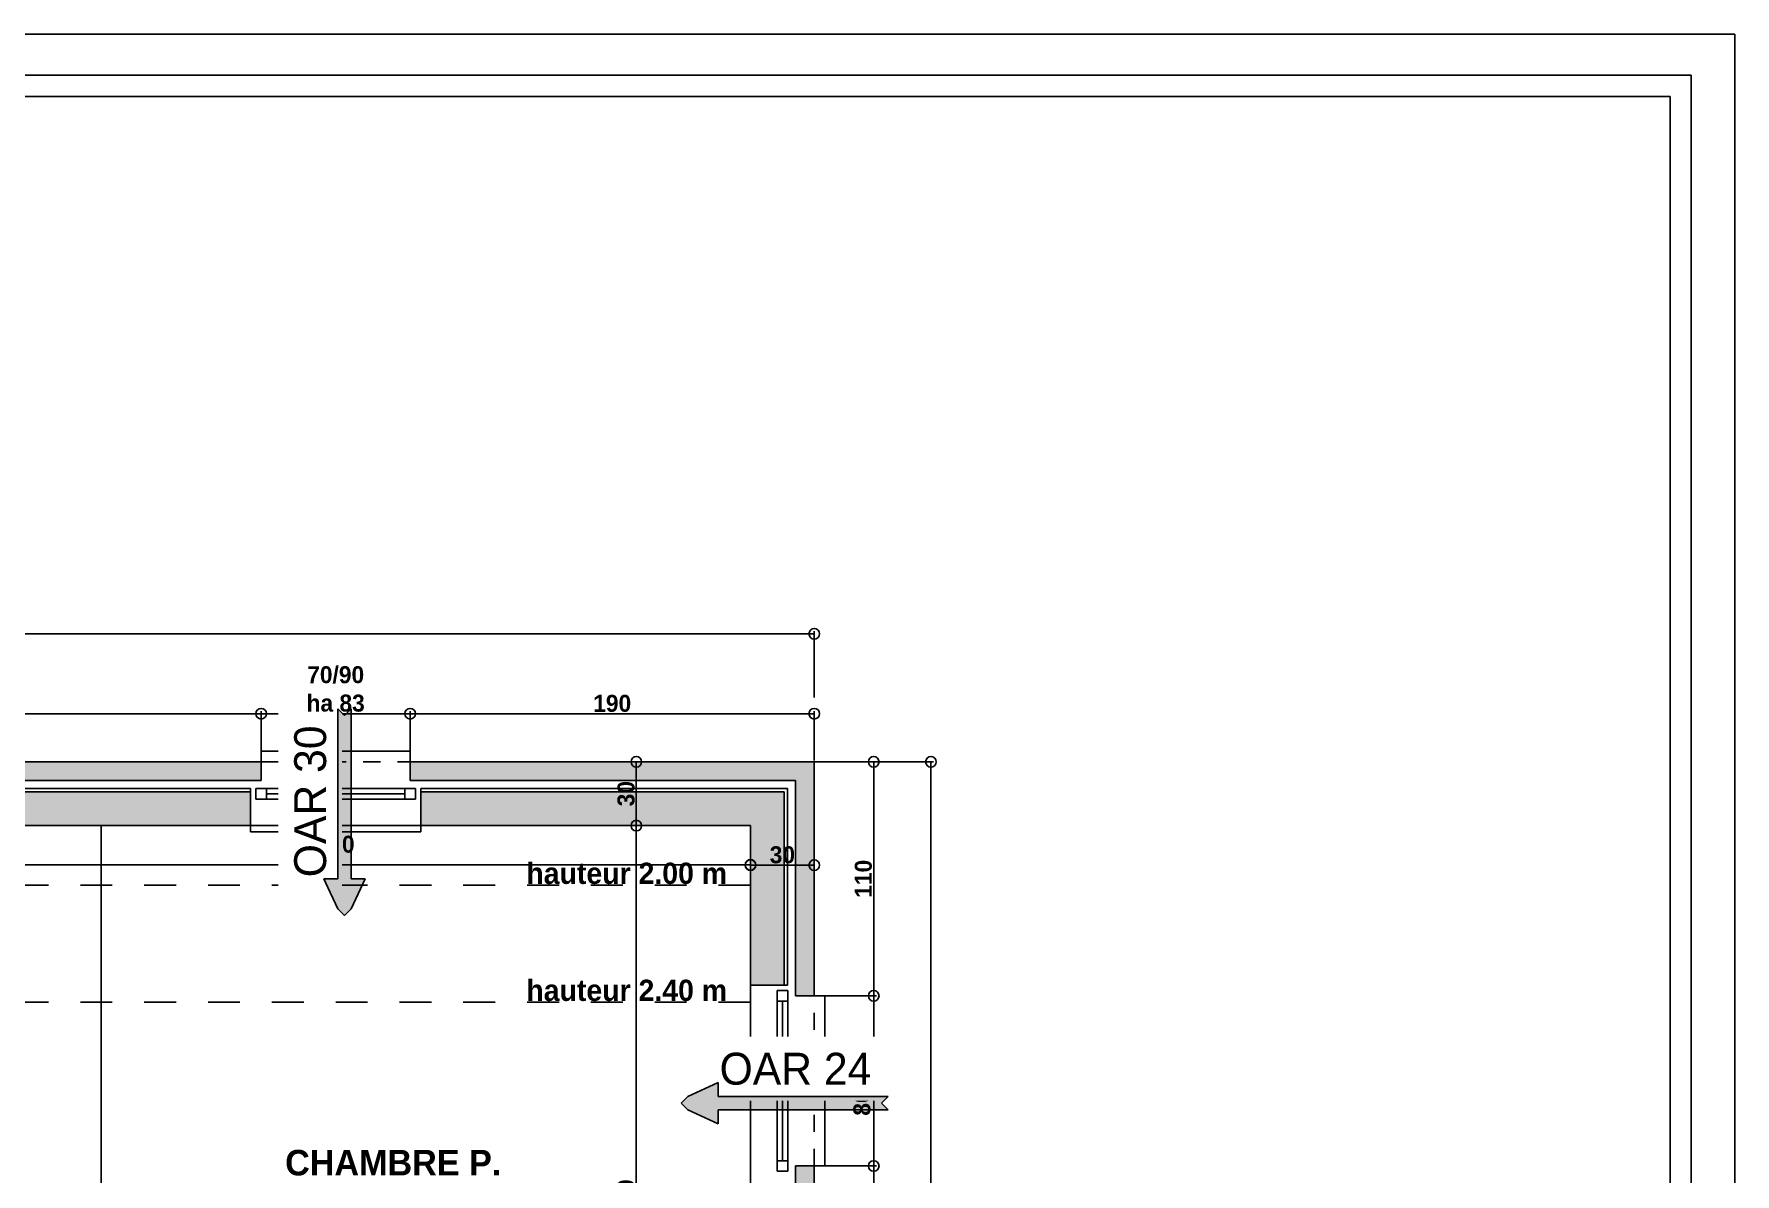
# Model space of a CAD drawing. Header units: millimetres. Extents: x -44462 to 306987, y -116160 to 12874.
# Drawn here: x 7442 to 8242, y -36887 to -36351 of the extents above; entities that cross this region are included whole.
import ezdxf

# ---------------------------------------------------------------- set-up
doc = ezdxf.new("R2010")
doc.units = ezdxf.units.MM
doc.header["$PDMODE"] = 35
doc.header["$PDSIZE"] = 10
doc.linetypes.add('TRAIT_4', pattern=[20, 10, -10])
for name, color, linetype in [('BLANC', 7, 'Continuous'), ('chassis fen.portes', 1, 'Continuous'), ('COTES', 1, 'Continuous'), ('COULEUR 8', 8, 'Continuous'), ('CYAN', 4, 'Continuous'), ('JAUNE', 2, 'Continuous'), ('MURS', 7, 'Continuous'), ('ROUGE', 1, 'Continuous'), ('TEXTE', 1, 'Continuous')]:
    doc.layers.add(name, color=color, linetype=linetype)
doc.layers.add('SURFACE', color=5, linetype='Continuous', plot=False)
doc.styles.add('CENTURY GOTHIC', font='GOTHIC.TTF')
doc.styles.add('Century Gothic Gras', font='GOTHICB.TTF')
doc.dimstyles.new('1-50', dxfattribs={"dimtxt": 8, "dimasz": 5, "dimexe": 1.25, "dimexo": 0.625, "dimtad": 1, "dimdec": 0, "dimtxsty": 'Century Gothic Gras', "dimblk": 'ORIGIN', "dimcen": 5, "dimclrd": 8, "dimclre": 5, "dimclrt": 6, "dimadec": 0, "dimazin": 0, "dimtfac": 1, "dimtdec": 0, "dimtmove": 0, "dimatfit": 3, "dimfxl": 0, "dimarcsym": 0})

# ---------------------------------------------------------------- blocks, each defined once
blk = doc.blocks.new('_Origin')
at = {"color": 0, "linetype": 'Continuous', "lineweight": -2}
blk.add_line((0, 0), (-1, 0), dxfattribs=at)
blk.add_circle((0, 0), 0.5, dxfattribs=at)
blk = doc.blocks.new('*D169')
at = {"layer": 'COTES', "color": 5, "lineweight": -2}
for p, q in [((7834.08, -36693.08), (7865.33, -36693.08)), ((7834.08, -37403.08), (7865.33, -37403.08))]:
    blk.add_line(p, q, dxfattribs=at)
at = {"layer": 'COTES', "color": 8, "lineweight": -2}
blk.add_line((7864.08, -36698.08), (7864.08, -37398.08), dxfattribs=at)
at = {"layer": 'Defpoints', "color": 0}
for p in [(7809.24, -36693.08), (7809.24, -37403.08), (7864.08, -37403.08)]:
    blk.add_point(p, dxfattribs=at)
at = {"layer": 'COTES', "color": 8, "lineweight": -2, "xscale": 5, "yscale": 5, "zscale": 5}
for p, rotation in [((7864.08, -36693.08), 90), ((7864.08, -37403.08), 270)]:
    blk.add_blockref('_Origin', p, dxfattribs=dict(at, rotation=rotation))
at = {"layer": 'COTES', "color": 6, "insert": (7859.26, -37048.08), "char_height": 8, "attachment_point": 5, "rotation": 90, "style": 'Century Gothic Gras'}
blk.add_mtext('710', dxfattribs=at)
blk = doc.blocks.new('*D170')
at = {"layer": 'COTES', "color": 5, "lineweight": -2}
for p, q in [((7809.86, -36803.08), (7838.43, -36803.08)), ((7809.86, -36883.08), (7838.43, -36883.08))]:
    blk.add_line(p, q, dxfattribs=at)
at = {"layer": 'COTES', "color": 8, "lineweight": -2}
blk.add_line((7837.18, -36808.08), (7837.18, -36878.08), dxfattribs=at)
at = {"layer": 'Defpoints', "color": 0}
for p in [(7809.24, -36803.08), (7809.24, -36883.08), (7837.18, -36883.08)]:
    blk.add_point(p, dxfattribs=at)
at = {"layer": 'COTES', "color": 8, "lineweight": -2, "xscale": 5, "yscale": 5, "zscale": 5}
for p, rotation in [((7837.18, -36803.08), 90), ((7837.18, -36883.08), 270)]:
    blk.add_blockref('_Origin', p, dxfattribs=dict(at, rotation=rotation))
at = {"layer": 'COTES', "color": 6, "insert": (7831.73, -36843.08), "char_height": 8, "attachment_point": 5, "rotation": 90, "style": 'Century Gothic Gras'}
blk.add_mtext('80/200', dxfattribs=at)
blk = doc.blocks.new('*D175')
at = {"layer": 'COTES', "color": 5, "lineweight": -2}
for p, q in [((7308.87, -36692.46), (7308.87, -36669.24)), ((7549.24, -36692.46), (7549.24, -36669.24))]:
    blk.add_line(p, q, dxfattribs=at)
at = {"layer": 'COTES', "color": 8, "lineweight": -2}
blk.add_line((7313.87, -36670.49), (7544.24, -36670.49), dxfattribs=at)
at = {"layer": 'Defpoints', "color": 0}
for p in [(7549.24, -36670.49), (7308.87, -36693.08), (7549.24, -36693.08)]:
    blk.add_point(p, dxfattribs=at)
at = {"layer": 'COTES', "color": 8, "lineweight": -2, "xscale": 5, "yscale": 5, "zscale": 5, "rotation": 180}
blk.add_blockref('_Origin', (7308.87, -36670.49), dxfattribs=at)
at = {"layer": 'COTES', "color": 8, "lineweight": -2, "xscale": 5, "yscale": 5, "zscale": 5}
blk.add_blockref('_Origin', (7549.24, -36670.49), dxfattribs=at)
at = {"layer": 'COTES', "color": 6, "insert": (7429.06, -36665.66), "char_height": 8, "attachment_point": 5, "style": 'Century Gothic Gras'}
blk.add_mtext('240', dxfattribs=at)
blk = doc.blocks.new('*D178')
at = {"layer": 'COTES', "color": 5, "lineweight": -2}
for p, q in [((7549.24, -36692.46), (7549.24, -36669.24)), ((7619.24, -36689.96), (7619.24, -36669.24))]:
    blk.add_line(p, q, dxfattribs=at)
at = {"layer": 'COTES', "color": 8, "lineweight": -2}
blk.add_line((7554.24, -36670.49), (7614.24, -36670.49), dxfattribs=at)
at = {"layer": 'Defpoints', "color": 0}
for p in [(7619.24, -36670.49), (7549.24, -36693.08), (7619.24, -36690.58)]:
    blk.add_point(p, dxfattribs=at)
at = {"layer": 'COTES', "color": 8, "lineweight": -2, "xscale": 5, "yscale": 5, "zscale": 5, "rotation": 180}
blk.add_blockref('_Origin', (7549.24, -36670.49), dxfattribs=at)
at = {"layer": 'COTES', "color": 8, "lineweight": -2, "xscale": 5, "yscale": 5, "zscale": 5}
blk.add_blockref('_Origin', (7619.24, -36670.49), dxfattribs=at)
at = {"layer": 'COTES', "color": 6, "insert": (7584.24, -36658.88), "char_height": 8, "attachment_point": 5, "style": 'Century Gothic Gras'}
blk.add_mtext('70/90\\Pha 83', dxfattribs=at)
blk = doc.blocks.new('*D179')
at = {"layer": 'COTES', "color": 5, "lineweight": -2}
for p, q in [((7619.24, -36689.96), (7619.24, -36669.24)), ((7809.24, -36692.46), (7809.24, -36669.24))]:
    blk.add_line(p, q, dxfattribs=at)
at = {"layer": 'COTES', "color": 8, "lineweight": -2}
blk.add_line((7624.24, -36670.49), (7804.24, -36670.49), dxfattribs=at)
at = {"layer": 'Defpoints', "color": 0}
for p in [(7809.24, -36670.49), (7619.24, -36690.58), (7809.24, -36693.08)]:
    blk.add_point(p, dxfattribs=at)
at = {"layer": 'COTES', "color": 8, "lineweight": -2, "xscale": 5, "yscale": 5, "zscale": 5, "rotation": 180}
blk.add_blockref('_Origin', (7619.24, -36670.49), dxfattribs=at)
at = {"layer": 'COTES', "color": 8, "lineweight": -2, "xscale": 5, "yscale": 5, "zscale": 5}
blk.add_blockref('_Origin', (7809.24, -36670.49), dxfattribs=at)
at = {"layer": 'COTES', "color": 6, "insert": (7714.24, -36665.66), "char_height": 8, "attachment_point": 5, "style": 'Century Gothic Gras'}
blk.add_mtext('190', dxfattribs=at)
blk = doc.blocks.new('*D180')
at = {"layer": 'COTES', "color": 5, "lineweight": -2}
for p, q in [((7809.86, -36883.08), (7838.43, -36883.08)), ((7812.36, -37213.08), (7838.43, -37213.08))]:
    blk.add_line(p, q, dxfattribs=at)
at = {"layer": 'COTES', "color": 8, "lineweight": -2}
blk.add_line((7837.18, -36888.08), (7837.18, -37208.08), dxfattribs=at)
at = {"layer": 'Defpoints', "color": 0}
for p in [(7809.24, -36883.08), (7811.74, -37213.08), (7837.18, -37213.08)]:
    blk.add_point(p, dxfattribs=at)
at = {"layer": 'COTES', "color": 8, "lineweight": -2, "xscale": 5, "yscale": 5, "zscale": 5}
for p, rotation in [((7837.18, -36883.08), 90), ((7837.18, -37213.08), 270)]:
    blk.add_blockref('_Origin', p, dxfattribs=dict(at, rotation=rotation))
at = {"layer": 'COTES', "color": 6, "insert": (7832.36, -37048.08), "char_height": 8, "attachment_point": 5, "rotation": 90, "style": 'Century Gothic Gras'}
blk.add_mtext('330', dxfattribs=at)
blk = doc.blocks.new('*D61')
at = {"layer": 'COTES', "color": 5, "lineweight": -2}
for p, q in [((7779.24, -36733.94), (7779.24, -36742.92)), ((7809.24, -36733.94), (7809.24, -36742.92))]:
    blk.add_line(p, q, dxfattribs=at)
at = {"layer": 'COTES', "color": 8, "lineweight": -2}
blk.add_line((7784.24, -36741.67), (7804.24, -36741.67), dxfattribs=at)
at = {"layer": 'Defpoints', "color": 0}
for p in [(7779.24, -36733.31), (7809.24, -36733.31), (7809.24, -36741.67)]:
    blk.add_point(p, dxfattribs=at)
at = {"layer": 'COTES', "color": 8, "lineweight": -2, "xscale": 5, "yscale": 5, "zscale": 5, "rotation": 180}
blk.add_blockref('_Origin', (7779.24, -36741.67), dxfattribs=at)
at = {"layer": 'COTES', "color": 8, "lineweight": -2, "xscale": 5, "yscale": 5, "zscale": 5}
blk.add_blockref('_Origin', (7809.24, -36741.67), dxfattribs=at)
at = {"layer": 'COTES', "color": 6, "insert": (7794.24, -36736.84), "char_height": 8, "attachment_point": 5, "style": 'Century Gothic Gras'}
blk.add_mtext('30', dxfattribs=at)
blk = doc.blocks.new('*D152')
at = {"layer": 'COTES', "color": 5, "lineweight": -2}
for p, q in [((7349.23, -36741.54), (7349.23, -36740.29)), ((7779.24, -36741.54), (7779.24, -36740.29))]:
    blk.add_line(p, q, dxfattribs=at)
at = {"layer": 'COTES', "color": 8, "lineweight": -2}
blk.add_line((7354.23, -36741.54), (7774.24, -36741.54), dxfattribs=at)
at = {"layer": 'Defpoints', "color": 0}
for p in [(7349.23, -36741.67), (7779.24, -36741.54), (7779.24, -36741.67)]:
    blk.add_point(p, dxfattribs=at)
at = {"layer": 'COTES', "color": 8, "lineweight": -2, "xscale": 5, "yscale": 5, "zscale": 5, "rotation": 180}
blk.add_blockref('_Origin', (7349.23, -36741.54), dxfattribs=at)
at = {"layer": 'COTES', "color": 8, "lineweight": -2, "xscale": 5, "yscale": 5, "zscale": 5}
blk.add_blockref('_Origin', (7779.24, -36741.54), dxfattribs=at)
at = {"layer": 'COTES', "color": 6, "insert": (7584.23, -36731.89), "char_height": 8, "attachment_point": 5, "style": 'Century Gothic Gras'}
blk.add_mtext('430', dxfattribs=at)
blk = doc.blocks.new('*D73')
at = {"layer": 'COTES', "color": 5, "lineweight": -2}
for p, q in [((7732.27, -36723.08), (7724.34, -36723.08)), ((7736.09, -37073.54), (7724.34, -37073.54))]:
    blk.add_line(p, q, dxfattribs=at)
at = {"layer": 'COTES', "color": 8, "lineweight": -2}
blk.add_line((7725.59, -37068.54), (7725.59, -36728.08), dxfattribs=at)
at = {"layer": 'Defpoints', "color": 0}
for p in [(7725.59, -36723.08), (7732.9, -36723.08), (7736.71, -37073.54)]:
    blk.add_point(p, dxfattribs=at)
at = {"layer": 'COTES', "color": 8, "lineweight": -2, "xscale": 5, "yscale": 5, "zscale": 5}
for p, rotation in [((7725.59, -36723.08), 90), ((7725.59, -37073.54), 270)]:
    blk.add_blockref('_Origin', p, dxfattribs=dict(at, rotation=rotation))
at = {"layer": 'COTES', "color": 6, "insert": (7720.77, -36898.31), "char_height": 8, "attachment_point": 5, "rotation": 90, "style": 'Century Gothic Gras'}
blk.add_mtext('350', dxfattribs=at)
blk = doc.blocks.new('*D74')
at = {"layer": 'COTES', "color": 5, "lineweight": -2}
for p, q in [((7725.59, -36693.08), (7724.34, -36693.08)), ((7725.59, -36723.08), (7724.34, -36723.08))]:
    blk.add_line(p, q, dxfattribs=at)
at = {"layer": 'COTES', "color": 8, "lineweight": -2}
blk.add_line((7725.59, -36718.08), (7725.59, -36698.08), dxfattribs=at)
at = {"layer": 'Defpoints', "color": 0}
for p in [(7725.59, -36693.08), (7725.59, -36693.08), (7725.59, -36723.08)]:
    blk.add_point(p, dxfattribs=at)
at = {"layer": 'COTES', "color": 8, "lineweight": -2, "xscale": 5, "yscale": 5, "zscale": 5}
for p, rotation in [((7725.59, -36693.08), 90), ((7725.59, -36723.08), 270)]:
    blk.add_blockref('_Origin', p, dxfattribs=dict(at, rotation=rotation))
at = {"layer": 'COTES', "color": 6, "insert": (7720.77, -36708.08), "char_height": 8, "attachment_point": 5, "rotation": 90, "style": 'Century Gothic Gras'}
blk.add_mtext('30', dxfattribs=at)
blk = doc.blocks.new('*D96')
at = {"layer": 'COULEUR 8', "color": 5, "lineweight": -2}
for p, q in [((6729.24, -36662.91), (6729.24, -36631.66)), ((7809.24, -36662.91), (7809.24, -36631.66))]:
    blk.add_line(p, q, dxfattribs=at)
at = {"layer": 'COULEUR 8', "color": 8, "lineweight": -2}
blk.add_line((6734.24, -36632.91), (7804.24, -36632.91), dxfattribs=at)
at = {"layer": 'Defpoints', "color": 0}
for p in [(7809.24, -36632.91), (6729.24, -36693.08), (7809.24, -36701.77)]:
    blk.add_point(p, dxfattribs=at)
at = {"layer": 'COULEUR 8', "color": 8, "lineweight": -2, "xscale": 5, "yscale": 5, "zscale": 5, "rotation": 180}
blk.add_blockref('_Origin', (6729.24, -36632.91), dxfattribs=at)
at = {"layer": 'COULEUR 8', "color": 8, "lineweight": -2, "xscale": 5, "yscale": 5, "zscale": 5}
blk.add_blockref('_Origin', (7809.24, -36632.91), dxfattribs=at)
at = {"layer": 'COULEUR 8', "color": 6, "insert": (7269.24, -36628.08), "char_height": 8, "attachment_point": 5, "style": 'Century Gothic Gras'}
blk.add_mtext('1080', dxfattribs=at)
blk = doc.blocks.new('*D217')
at = {"layer": 'COULEUR 8', "color": 5, "lineweight": -2}
for p, q in [((7807.18, -36693.08), (7838.43, -36693.08)), ((7807.18, -36803.08), (7838.43, -36803.08))]:
    blk.add_line(p, q, dxfattribs=at)
at = {"layer": 'COULEUR 8', "color": 8, "lineweight": -2}
blk.add_line((7837.18, -36698.08), (7837.18, -36798.08), dxfattribs=at)
at = {"layer": 'Defpoints', "color": 0}
for p in [(7802.36, -36693.08), (7804.82, -36803.08), (7837.18, -36803.08)]:
    blk.add_point(p, dxfattribs=at)
at = {"layer": 'COULEUR 8', "color": 8, "lineweight": -2, "xscale": 5, "yscale": 5, "zscale": 5}
for p, rotation in [((7837.18, -36693.08), 90), ((7837.18, -36803.08), 270)]:
    blk.add_blockref('_Origin', p, dxfattribs=dict(at, rotation=rotation))
at = {"layer": 'COULEUR 8', "color": 6, "insert": (7832.36, -36748.08), "char_height": 8, "attachment_point": 5, "rotation": 90, "style": 'Century Gothic Gras'}
blk.add_mtext('110', dxfattribs=at)
blk = doc.blocks.new('PETIT CARTOUCHE_HOR')
at = {"color": 1}
for p, q in [((-2100, 1485), (0, 1485)), ((0, 1485), (0, 0))]:
    blk.add_line(p, q, dxfattribs=at)
at = {"layer": 'chassis fen.portes', "color": 2, "linetype": 'Continuous'}
for p, q in [((-2081.31, 1465.65), (-20.52, 1465.65)), ((-20.52, 1465.65), (-20.52, 412.47))]:
    blk.add_line(p, q, dxfattribs=at)
at = {"layer": 'chassis fen.portes', "color": 5, "linetype": 'Continuous'}
for p, q in [((-2071.31, 1455.65), (-30.52, 1455.65)), ((-30.52, 1455.65), (-30.52, 422.47))]:
    blk.add_line(p, q, dxfattribs=at)
at = {"style": 'CENTURY GOTHIC'}
for tag, p, height in [('DATE', (-210.16, 171.36), 20), ('DOSSIERN°', (-210.16, 111.51), 20), ('COMMENTAIRE', (-210.16, 95.35), 12), ('COMMENTAIRESUITE', (-210.16, 79.7), 12), ('FEUILLEN°', (-221.99, 32.69), 20), ('TOTALFEUILLES', (-181.65, 32.69), 20), ('ÉCH.', (-103.23, 32.69), 12)]:
    blk.add_attdef(tag, p, '', height=height, dxfattribs=at)
blk = doc.blocks.new('A$C48831500')
at = {"layer": 'BLANC', "linetype": 'Continuous'}
blk.add_hatch(color=7, dxfattribs=at).paths.add_polyline_path([(90.94, 3.13), (76.8, 9.7), (76.8, 3.13), (-3.13, 3.13), (0, 0), (-3.13, -3.13), (76.8, -3.13), (76.8, -5.48), (76.8, -9.7), (90.94, -3.13), (94.07, 0)])
at = {"layer": 'BLANC', "color": 7}
for p, q in [((90.94, 3.13), (76.8, 9.7)), ((76.8, 9.7), (76.8, 3.13)), ((-3.13, 3.13), (76.8, 3.13)), ((-3.13, -3.13), (76.8, -3.13)), ((90.94, -3.13), (76.8, -9.7)), ((76.8, -9.7), (76.8, -3.13))]:
    blk.add_line(p, q, dxfattribs=at)
at = {"layer": 'BLANC', "color": 7, "linetype": 'Continuous'}
for p, q in [((-3.13, 3.13), (0, 0)), ((-3.13, -3.13), (0, 0)), ((76.8, 5.48), (76.8, 3.13)), ((90.94, 3.13), (94.07, 0)), ((76.8, -5.48), (76.8, -3.13)), ((90.94, -3.13), (94.07, 0))]:
    blk.add_line(p, q, dxfattribs=at)

msp = doc.modelspace()

# ---------------------------------------------------------------- hatches: boundary and pattern name
h = msp.add_hatch(color=254)
h.paths.add_polyline_path([(7238.87, -36693.08), (6989.04, -36693.08), (6989.04, -36701.93), (7238.87, -36701.93)])
h.paths.add_polyline_path([(7549.24, -36693.08), (7308.87, -36693.08), (7308.87, -36701.93), (7549.24, -36701.93)])
h.paths.add_polyline_path([(7809.24, -36693.08), (7619.24, -36693.08), (7619.24, -36701.93), (7800.39, -36701.93), (7800.39, -36803.08), (7809.24, -36803.08)])
h = msp.add_hatch(color=254)
h.paths.add_polyline_path([(7809.24, -36883.08), (7800.39, -36883.08), (7800.39, -37213.08), (7809.24, -37213.08)])
h.paths.add_polyline_path([(7809.24, -37293.08), (7800.39, -37293.08), (7800.39, -37394.24), (7699.24, -37394.24), (7699.24, -37403.08), (7809.24, -37403.08)])
at = {"layer": 'COULEUR 8'}
h = msp.add_hatch(color=253, dxfattribs=at)
h.paths.add_polyline_path([(6914.04, -36707.23), (6743.38, -36707.23), (6743.38, -36809.08), (6759.24, -36809.08), (6759.24, -36723.08), (6914.04, -36723.08)])
h.paths.add_polyline_path([(7233.87, -36707.23), (6994.04, -36707.23), (6994.04, -36723.08), (7233.87, -36723.08)])
h.paths.add_polyline_path([(7544.24, -36707.23), (7313.87, -36707.23), (7313.87, -36723.08), (7544.24, -36723.08)])
h.paths.add_polyline_path([(7795.09, -36707.23), (7624.24, -36707.23), (7624.24, -36723.08), (7779.24, -36723.08), (7779.24, -36798.08), (7795.09, -36798.08)])
h.paths.add_polyline_path([(6770.48, -36716), (6770.48, -36700.16), (6782.89, -36700.16), (6782.89, -36716)], flags=9)
h.paths.add_polyline_path([(7786.32, -36730.64), (7802.16, -36730.64), (7802.16, -36743.04), (7786.32, -36743.04)], flags=9)
h.paths.add_polyline_path([(7714.57, -36716), (7714.57, -36700.16), (7726.97, -36700.16), (7726.97, -36716)], flags=9)

# ---------------------------------------------------------------- linework, layer by layer
at = {"layer": 'BLANC'}
for p, q in [((7308.87, -36693.08), (7549.24, -36693.08)), ((7549.24, -36701.93), (7549.24, -36693.08)), ((7619.24, -36693.08), (7809.24, -36693.08)), ((7619.24, -36693.08), (7619.24, -36701.93)), ((7809.24, -36693.08), (7809.24, -36803.08)), ((7544.24, -36723.08), (7544.24, -36705.65)), ((7624.24, -36705.65), (7624.24, -36723.08)), ((7313.87, -36723.08), (7544.24, -36723.08)), ((7624.24, -36723.08), (7779.24, -36723.08)), ((7779.24, -36723.08), (7779.24, -36798.08)), ((7796.67, -36798.08), (7779.24, -36798.08)), ((7809.24, -36803.08), (7800.39, -36803.08)), ((7800.39, -36883.08), (7809.24, -36883.08)), ((7809.24, -36883.08), (7809.24, -37213.08))]:
    msp.add_line(p, q, dxfattribs=at)
at = {"layer": 'COULEUR 8', "linetype": 'TRAIT_4', "ltscale": 0.8}
for p, q in [((7549.24, -36693.08), (7619.24, -36693.08)), ((7624.24, -36723.08), (7544.24, -36723.08)), ((7779.24, -36798.08), (7779.24, -36888.08)), ((7809.24, -36883.08), (7809.24, -36803.08))]:
    msp.add_line(p, q, dxfattribs=at)
at = {"layer": 'COULEUR 8'}
for p, q in [((7308.87, -36701.93), (7549.24, -36701.93)), ((7800.39, -36701.93), (7619.24, -36701.93)), ((7800.39, -36701.93), (7800.39, -36803.08)), ((7313.87, -36705.65), (7544.24, -36705.65)), ((7313.87, -36707.23), (7544.24, -36707.23)), ((7796.67, -36705.65), (7624.24, -36705.65)), ((7795.09, -36707.23), (7624.24, -36707.23)), ((7795.09, -36707.23), (7795.09, -36798.08)), ((7796.67, -36705.65), (7796.67, -36798.08)), ((7473.96, -36723.08), (7473.96, -37373.08)), ((7800.39, -36883.08), (7800.39, -37213.08))]:
    msp.add_line(p, q, dxfattribs=at)
at = {"layer": 'CYAN'}
for p, q in [((7616.74, -36708.08), (7551.74, -36708.08)), ((7794.24, -36805.58), (7794.24, -36880.58))]:
    msp.add_line(p, q, dxfattribs=at)
at = {"layer": 'JAUNE'}
for p, q in [((7621.74, -36705.58), (7546.74, -36705.58)), ((7546.74, -36705.58), (7546.74, -36710.58)), ((7621.74, -36710.58), (7546.74, -36710.58)), ((7551.74, -36705.58), (7551.74, -36710.58)), ((7616.74, -36705.58), (7616.74, -36710.58)), ((7621.74, -36705.58), (7621.74, -36710.58)), ((7791.74, -36800.58), (7791.74, -36885.58)), ((7796.74, -36800.58), (7791.74, -36800.58)), ((7796.74, -36800.58), (7796.74, -36885.58)), ((7796.74, -36805.58), (7791.74, -36805.58)), ((7796.74, -36880.58), (7791.74, -36880.58)), ((7796.74, -36885.58), (7791.74, -36885.58))]:
    msp.add_line(p, q, dxfattribs=at)
at = {"layer": 'ROUGE'}
for p, q in [((7619.24, -36688.08), (7549.24, -36688.08)), ((7549.24, -36693.08), (7549.24, -36688.08)), ((7619.24, -36693.08), (7619.24, -36688.08)), ((7544.24, -36726.08), (7544.24, -36723.08)), ((7624.24, -36726.08), (7544.24, -36726.08)), ((7624.24, -36723.08), (7624.24, -36726.08)), ((7809.24, -36803.08), (7814.24, -36803.08)), ((7814.24, -36803.08), (7814.24, -36883.08)), ((7809.24, -36883.08), (7814.24, -36883.08))]:
    msp.add_line(p, q, dxfattribs=at)
at = {"layer": 'ROUGE', "linetype": 'TRAIT_4', "ltscale": 1.5}
for p, q in [((7779.24, -36751.08), (6759.24, -36751.08)), ((7779.24, -36806.08), (6759.24, -36806.08))]:
    msp.add_line(p, q, dxfattribs=at)
at = {"layer": 'SURFACE'}
msp.add_lwpolyline([(7779.24, -36723.08), (7349.23, -36723.08), (7349.23, -37073.54), (7779.24, -37073.54)], close=True, dxfattribs=at)

# ---------------------------------------------------------------- block references
at = {"color": 1}
msp.add_blockref('PETIT CARTOUCHE_HOR', (8242.09, -37835.99), dxfattribs=at)

# ---------------------------------------------------------------- texts
at = {"layer": 'TEXTE', "color": 6, "char_height": 10, "attachment_point": 5, "style": 'CENTURY GOTHIC'}
for s, insert, width in [('{\\fCentury Gothic|b1|i0|c0|p34;\\C3;hauteur 2.00 m}', (7721.07, -36745.57), 111.7667), ('{\\fCentury Gothic|b1|i0|c0|p34;\\C3;hauteur 2.40 m}', (7721.07, -36800.57), 111.7667), ('{\\fCentury Gothic|b1|i0|c0|p34;\\H1.2x;\\C3;CHAMBRE P.\\P\\fCentury Gothic|b0|i0|c0|p34;\\H0.8333x;\\C8;parquet\\Phsp 240\\Psurf.: 15.00m²}', (7611.3, -36907.25), 430.0113)]:
    msp.add_mtext(s, dxfattribs=dict(at, insert=insert, width=width))

# ---------------------------------------------------------------- dimensions: what is measured, and where the dimension line sits
at = {"layer": 'COTES'}
dim = msp.add_linear_dim(base=(7619.24, -36670.49), p1=(7549.24, -36693.08), p2=(7619.24, -36690.58), text='<>/90\\Pha 83', dimstyle='1-50', override={"dimtmove": 1}, dxfattribs=at)
dim.commit()
dim.dimension.update_dxf_attribs({"geometry": '*D178', "text_midpoint": (7584.24, -36658.88)})
for base, p1, p2, picture, middle in [((7549.24, -36670.49), (7308.87, -36693.08), (7549.24, -36693.08), '*D175', (7429.06, -36665.66)), ((7809.24, -36670.49), (7619.24, -36690.58), (7809.24, -36693.08), '*D179', (7714.24, -36665.66))]:
    dim = msp.add_linear_dim(base=base, p1=p1, p2=p2, dimstyle='1-50', override={"dimtmove": 1}, dxfattribs=at)
    dim.commit()
    dim.dimension.update_dxf_attribs({"geometry": picture, "text_midpoint": middle})
for base, p1, p2, picture, middle in [((7725.59, -36693.08), (7725.59, -36723.08), (7725.59, -36693.08), '*D74', (7720.77, -36708.08)), ((7725.59, -36723.08), (7736.71, -37073.54), (7732.9, -36723.08), '*D73', (7720.77, -36898.31)), ((7837.18, -37213.08), (7809.24, -36883.08), (7811.74, -37213.08), '*D180', (7832.36, -37048.08))]:
    dim = msp.add_linear_dim(base=base, p1=p1, p2=p2, angle=90, dimstyle='1-50', override={"dimtmove": 1}, dxfattribs=at)
    dim.commit()
    dim.dimension.update_dxf_attribs({"geometry": picture, "text_midpoint": middle})
dim = msp.add_linear_dim(base=(7864.08, -37403.08), p1=(7809.24, -36693.08), p2=(7809.24, -37403.08), angle=90, dimstyle='1-50', dxfattribs=at)
dim.commit()
dim.dimension.update_dxf_attribs({"geometry": '*D169', "text_midpoint": (7859.26, -37048.08)})
dim = msp.add_linear_dim(base=(7779.24, -36741.54), p1=(7349.23, -36741.67), p2=(7779.24, -36741.67), dimstyle='1-50', override={"dimtmove": 1}, dxfattribs=at)
dim.commit()
dim.dimension.update_dxf_attribs({"geometry": '*D152', "text_midpoint": (7584.23, -36736.72), "dimtype": 160})
dim = msp.add_linear_dim(base=(7809.24, -36741.67), p1=(7779.24, -36733.31), p2=(7809.24, -36733.31), dimstyle='1-50', dxfattribs=at)
dim.commit()
dim.dimension.update_dxf_attribs({"geometry": '*D61', "text_midpoint": (7794.24, -36736.84)})
dim = msp.add_linear_dim(base=(7837.18, -36883.08), p1=(7809.24, -36803.08), p2=(7809.24, -36883.08), angle=90, text='<>/200', dimstyle='1-50', override={"dimtmove": 1}, dxfattribs=at)
dim.commit()
dim.dimension.update_dxf_attribs({"geometry": '*D170', "text_midpoint": (7831.73, -36843.08)})
at = {"layer": 'COULEUR 8'}
dim = msp.add_linear_dim(base=(7809.24, -36632.91), p1=(6729.24, -36693.08), p2=(7809.24, -36701.77), dimstyle='1-50', dxfattribs=at)
dim.commit()
dim.dimension.update_dxf_attribs({"geometry": '*D96', "text_midpoint": (7269.24, -36628.08)})
dim = msp.add_linear_dim(base=(7837.18, -36803.08), p1=(7802.36, -36693.08), p2=(7804.82, -36803.08), angle=90, dimstyle='1-50', dxfattribs=at)
dim.commit()
dim.dimension.update_dxf_attribs({"geometry": '*D217', "text_midpoint": (7832.36, -36748.08)})

# ---------------------------------------------------------------- next in the draw order: texts
at = {"layer": 'MURS', "color": 7, "linetype": 'Continuous', "insert": (7564.75, -36747.36), "char_height": 15, "width": 79.9525, "attachment_point": 1, "rotation": 90, "line_spacing_factor": 2, "style": 'CENTURY GOTHIC', "bg_fill": 2}
msp.add_mtext('OAR 30', dxfattribs=at)
at = {"layer": 'MURS', "color": 7, "linetype": 'Continuous', "insert": (7764.73, -36829.85), "char_height": 15, "width": 79.9525, "attachment_point": 1, "line_spacing_factor": 2, "style": 'CENTURY GOTHIC', "bg_fill": 2}
msp.add_mtext('OAR 24', dxfattribs=at)

# ---------------------------------------------------------------- next in the draw order: block references
at = {"layer": 'MURS', "color": 1, "linetype": 'Continuous', "xscale": -1, "rotation": 90}
msp.add_blockref('A$C48831500', (7588.44, -36671.29), dxfattribs=at)
at = {"layer": 'MURS', "color": 1, "linetype": 'Continuous', "xscale": -1}
msp.add_blockref('A$C48831500', (7840.8, -36853.55), dxfattribs=at)

doc.saveas('drawing.dxf')
